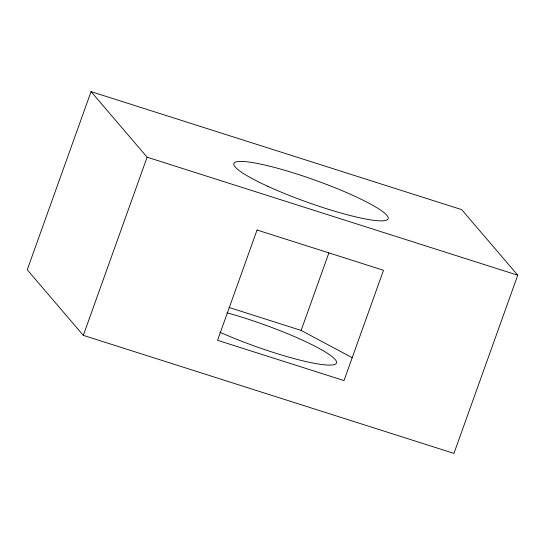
<?xml version="1.0" encoding="UTF-8"?>
<svg xmlns="http://www.w3.org/2000/svg" width="545" height="545" viewBox="0 0 545 545"><rect width="100%" height="100%" fill="white"/><g stroke="black" fill="none" stroke-linecap="round" stroke-linejoin="round"><path stroke-width="0.82" d="M91.049 91.608L27.25 269.789L83.317 335.366L453.951 453.392L517.75 275.211L461.683 209.634L91.049 91.608L147.116 157.192L517.75 275.211M83.317 335.366L147.116 157.192M352.084 357.629L301.133 330.42L328.894 252.894M228.995 307.448L301.133 330.42M226.904 312.762A81.948 11.69 19.7 0 1 336.497 363.004A81.948 11.69 19.7 0 1 219.778 332.171M257.056 230.01L217.564 340.312L344.011 380.574L383.503 270.272L257.056 230.01M267.881 186.329A81.948 11.69 19.7 0 0 388.067 218.94A81.948 11.69 19.7 0 0 277.037 168.112A81.948 11.69 19.7 0 0 267.881 186.329"/></g></svg>
